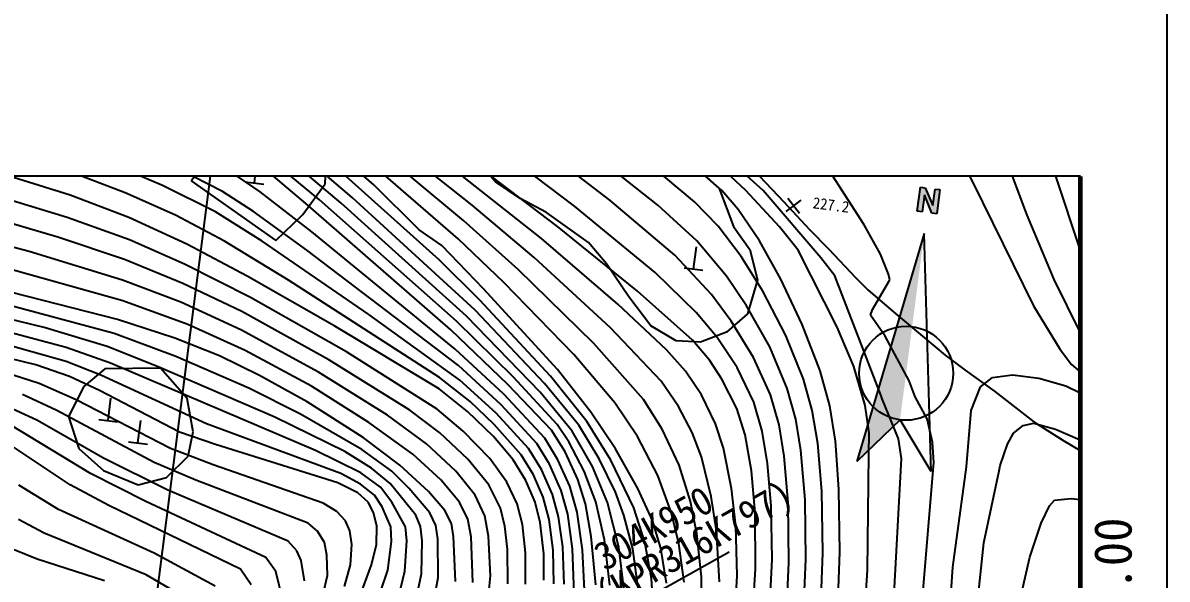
# Model space of a CAD drawing. Header units: millimetres. Extents: x 6886 to 7682, y 1103 to 1807.
# Drawn here: x 7560.2 to 7681.9, y 1506.3 to 1565.5 of the extents above; entities that cross this region are included whole.
import ezdxf
from ezdxf.enums import TextEntityAlignment as Align
from ezdxf.xclip import XClip

# ---------------------------------------------------------------- set-up
doc = ezdxf.new("R2010")
doc.units = ezdxf.units.MM
doc.header["$LTSCALE"] = 10
doc.header["$MEASUREMENT"] = 0
doc.header["$XCLIPFRAME"] = 2
doc.linetypes.add('A-CENTR01', pattern=[2, 1.25, -0.25, 0.25, -0.25])
doc.layers.add('TN-MACL', color=6, linetype='A-CENTR01')
doc.layers.add('TZ-BASE', color=253, linetype='Continuous')
doc.layers.add('TX-PAPR', color=2, linetype='Continuous', plot=False)
doc.styles.add('HANA', font='GulimChe.ttf')
doc.styles.get("Standard").update_dxf_attribs({"font": 'GulimChe.ttf'})

# ---------------------------------------------------------------- blocks, each defined once
blk = doc.blocks.new('JD-GFJ6DDFJGD34XDGH')
at = {"layer": 'TZ-BASE'}
for p, q in [((575.13, -176.97), (620.35, 175)), ((689.17, 84.52, 227), (694.3, 70.84, 227)), ((684.13, 82.88, 228), (688.55, 74.39, 228)), ((694.87, 82.49, 226), (700, 67.11, 226)), ((635.31, 71.93, 218), (623.98, 80.89, 218)), ((649.95, 72.45, 222), (639.43, 80.54, 222)), ((646.19, 71.81, 221), (636.56, 79.14, 221)), ((655.07, 71.91, 223), (645.06, 79.84, 223)), ((608.69, 78.3, 210.74), (605.43, 74.51, 210.74)), ((634.44, 70.26, 217), (623.85, 79.04, 217)), ((666.28, 73.47, 227), (660.74, 78.4, 227)), ((602.39, 74.03, 207), (595.2, 77.01, 207)), ((622.57, 72.73, 213), (617.33, 77.18, 213)), ((624.85, 74.07, 215), (620.6, 77.77, 215)), ((633.83, 68.35, 216), (623.35, 77.43, 216)), ((644.39, 69.66, 220), (634.52, 77.15, 220)), ((637.82, 74.41, 224.63), (635.47, 76.9, 224.63)), ((658.96, 72.26, 224), (652.82, 77.41, 224)), ((661.89, 73.48, 225), (657.02, 77.74, 225)), ((657.15, 77.82, 224.63), (661.6, 73.69, 224.63)), ((664.43, 73.49, 226), (660.82, 76.81, 226)), ((598.4, 73.25, 206), (592.56, 75.46, 206)), ((608.75, 73.37, 208), (603.59, 76.01, 208)), ((612.16, 74.27, 209.64), (612.46, 76.65, 209.64)), ((619.09, 72.49, 211), (614.53, 76.25, 211)), ((621.38, 72.14, 212), (616.31, 76.42, 212)), ((619.7, 74.2, 210.74), (619.81, 76.66, 210.74)), ((642.71, 68.36, 219), (632.46, 76.46, 219)), ((592.56, 73, 205), (586.55, 74.88, 205)), ((605.43, 74.51, 210.74), (614.45, 68.15, 210.74)), ((612.77, 73.34, 209), (609.77, 75.37, 209)), ((611.17, 74.4, 209.64), (613.15, 74.14, 209.64)), ((617.64, 72.11, 210), (614.04, 75.11, 210)), ((631.8, 66.09, 214), (621.71, 75.15, 214)), ((640.44, 72.63, 224.63), (637.82, 74.41, 224.63)), ((665.6, 75.3, 232.64), (668.46, 72.28, 232.64)), ((677.01, 69.83, 228), (673.51, 75.25, 228)), ((688.55, 74.39, 228), (695.03, 61.2, 228)), ((603.76, 70.84, 206), (598.4, 73.25, 206)), ((608.01, 71.21, 207), (602.39, 74.03, 207)), ((612.05, 71.24, 208), (608.75, 73.37, 208)), ((618.27, 69.08, 209), (612.77, 73.34, 209)), ((617.32, 70.94, 210.74), (619.7, 74.2, 210.74)), ((629.67, 69.31, 215), (624.85, 74.07, 215)), ((661.6, 73.69, 224.63), (663.11, 69.64, 224.63)), ((663.61, 71.47, 225), (661.89, 73.48, 225)), ((668, 69.62, 226), (664.43, 73.49, 226)), ((672.4, 66.31, 227), (666.28, 73.47, 227)), ((682.66, 71.28), (682.99, 73.84)), ((682.99, 73.84), (683.52, 73.78)), ((683.42, 73.02), (683.18, 71.22)), ((684.2, 71.08), (683.42, 73.02)), ((683.52, 73.78), (684.32, 71.87)), ((684.32, 71.87), (684.55, 73.64)), ((684.55, 73.64), (685.08, 73.57)), ((685.08, 73.57), (684.74, 71.01)), ((592.26, 70.6, 204), (585.97, 72.53, 204)), ((598.8, 70.62, 205), (592.56, 73, 205)), ((633.05, 58.65, 210), (617.64, 72.11, 210)), ((633.67, 59.57, 211), (619.09, 72.49, 211)), ((634.71, 60.11, 212), (621.38, 72.14, 212)), ((635.64, 60.74, 213), (622.57, 72.73, 213)), ((641.91, 66.34, 218), (635.31, 71.93, 218)), ((643.22, 71.15, 224.63), (640.44, 72.63, 224.63)), ((654.79, 64.77, 221), (646.19, 71.81, 221)), ((656.86, 66.62, 222), (649.95, 72.45, 222)), ((659.21, 68.14, 223), (655.07, 71.91, 223)), ((661.5, 69.68, 224), (658.96, 72.26, 224)), ((668.46, 72.28, 232.64), (671.19, 69.34, 232.64)), ((668.73, 71.25, 227.25), (670.31, 72.47, 227.25)), ((668.91, 72.65, 227.25), (670.13, 71.07, 227.25)), ((598.86, 68.22, 204), (592.26, 70.6, 204)), ((604.96, 67.76, 205), (598.8, 70.62, 205)), ((608.99, 68.08, 206), (603.76, 70.84, 206)), ((612.99, 68.08, 207), (608.01, 71.21, 207)), ((617.72, 67.14, 208), (612.05, 71.24, 208)), ((614.45, 68.15, 210.74), (617.32, 70.94, 210.74)), ((647.69, 67.94, 224.63), (643.22, 71.15, 224.63)), ((665.88, 68.12, 225), (663.61, 71.47, 225)), ((683.18, 71.22), (682.66, 71.28)), ((684.74, 71.01), (684.2, 71.08)), ((694.3, 70.84, 227), (697.18, 64.02, 227)), ((591.24, 68.52, 203), (584.83, 70.38, 203)), ((640.23, 65.08, 217), (634.44, 70.26, 217)), ((652.91, 62.77, 220), (644.39, 69.66, 220)), ((663.95, 66.46, 224), (661.5, 69.68, 224)), ((663.11, 69.64, 224.63), (664.85, 67.21, 224.63)), ((669.99, 67.13, 226), (668, 69.62, 226)), ((678.74, 66.71, 228), (677.01, 69.83, 228)), ((597.6, 59.77, 200), (561.71, 68.9, 200)), ((588.21, 66.99, 202), (582.13, 68.59, 202)), ((598.33, 66.15, 203), (591.24, 68.52, 203)), ((604.73, 65.66, 204), (598.86, 68.22, 204)), ((633.51, 56.62, 209), (618.27, 69.08, 209)), ((632.08, 67.64, 215), (629.67, 69.31, 215)), ((638.7, 63.7, 216), (633.83, 68.35, 216)), ((650.83, 61.39, 219), (642.71, 68.36, 219)), ((671.19, 69.34, 232.64), (673.25, 67.25, 232.64)), ((683.41, 68.91), (676.22, 44.64)), ((684.15, 43.61), (683.41, 68.91)), ((598.14, 63.96, 202), (588.21, 66.99, 202)), ((611.39, 64.36, 205), (604.96, 67.76, 205)), ((615.79, 63.96, 206), (608.99, 68.08, 206)), ((624.34, 60.3, 207), (612.99, 68.08, 207)), ((633.86, 54.85, 208), (617.72, 67.14, 208)), ((636.54, 63.03, 215), (632.08, 67.64, 215)), ((649.61, 65.68, 224.63), (647.69, 67.94, 224.63)), ((658.86, 65.11, 223.23), (659.17, 67.49, 223.23)), ((662.39, 64.37, 223), (659.21, 68.14, 223)), ((664.85, 67.21, 224.63), (665.67, 63.99, 224.63)), ((668.15, 64.06, 225), (665.88, 68.12, 225)), ((674.15, 58.95, 226), (669.99, 67.13, 226)), ((673.25, 67.25, 232.64), (676.12, 64.19, 232.64)), ((604.56, 63.6, 203), (598.33, 66.15, 203)), ((636.13, 61.83, 214), (631.8, 66.09, 214)), ((650.02, 58.87, 218), (641.91, 66.34, 218)), ((660.77, 62.42, 222), (656.86, 66.62, 222)), ((666.24, 62.76, 224), (663.95, 66.46, 224)), ((673.9, 64.41, 227), (672.4, 66.31, 227)), ((679.62, 64.58, 228), (678.74, 66.71, 228)), ((598.15, 61.74, 201), (584.96, 65.43, 201)), ((611.76, 62.11, 204), (604.73, 65.66, 204)), ((648.26, 57.22, 217), (640.23, 65.08, 217)), ((651.98, 62.18, 224.63), (649.61, 65.68, 224.63)), ((659.15, 60.5, 221), (654.79, 64.77, 221)), ((657.87, 65.24, 223.23), (659.86, 64.99, 223.23)), ((679.73, 63.99, 228), (679.62, 64.58, 228)), ((604.34, 61.59, 202), (598.14, 63.96, 202)), ((610.81, 60.61, 203), (604.56, 63.6, 203)), ((620.7, 59.05, 205), (611.39, 64.36, 205)), ((631.86, 53.6, 206), (615.79, 63.96, 206)), ((646.12, 56.02, 216), (638.7, 63.7, 216)), ((664.51, 61.21, 223), (662.39, 64.37, 223)), ((665.67, 63.99, 224.63), (664.62, 60.38, 224.63)), ((670.41, 59.24, 225), (668.15, 64.06, 225)), ((678.83, 51.65, 227), (673.9, 64.41, 227)), ((676.12, 64.19, 232.64), (677.39, 62.9, 232.64)), ((677.9, 60.83, 228), (679.73, 63.99, 228)), ((697.18, 64.02, 227), (700, 58.35, 227)), ((589.81, 58.9, 198), (573.54, 62.82, 198)), ((621.95, 56.32, 204), (611.76, 62.11, 204)), ((644.39, 54.43, 215), (636.54, 63.03, 215)), ((654.32, 59.09, 224.63), (651.98, 62.18, 224.63)), ((658.75, 57.55, 220), (652.91, 62.77, 220)), ((662.88, 59.58, 222), (660.77, 62.42, 222)), ((668.67, 58.06, 224), (666.24, 62.76, 224)), ((677.39, 62.9, 232.64), (680.42, 60.32, 232.64)), ((597.25, 58.26, 199), (584.39, 61.7, 199)), ((605.06, 59.23, 201), (598.15, 61.74, 201)), ((610.71, 58.67, 202), (604.34, 61.59, 202)), ((643.65, 53.72, 214), (636.13, 61.83, 214)), ((655.98, 56.54, 219), (650.83, 61.39, 219)), ((666.97, 56.86, 223), (664.51, 61.21, 223)), ((695.03, 61.2, 228), (697.86, 56.58, 228)), ((603.68, 57.79, 200), (597.6, 59.77, 200)), ((620.09, 55.47, 203), (610.81, 60.61, 203)), ((634, 53.31, 207), (624.34, 60.3, 207)), ((642.56, 52.03, 212), (634.71, 60.11, 212)), ((643.02, 52.97, 213), (635.64, 60.74, 213)), ((661.38, 57.84, 221), (659.15, 60.5, 221)), ((664.62, 60.38, 224.63), (662.37, 58.43, 224.63)), ((677.69, 60.23, 228), (677.9, 60.83, 228)), ((679.25, 58, 228), (677.69, 60.23, 228)), ((680.42, 60.32, 232.64), (683.42, 57.81, 232.64)), ((592.13, 56.79, 197), (583.7, 59.01, 197)), ((596.51, 56.9, 198), (589.81, 58.9, 198)), ((611.19, 56.46, 201), (605.06, 59.23, 201)), ((618.98, 54.17, 202), (610.71, 58.67, 202)), ((631.8, 52.38, 205), (620.7, 59.05, 205)), ((639.11, 52.84, 210), (633.05, 58.65, 210)), ((639.71, 53.61, 211), (633.67, 59.57, 211)), ((655.44, 53.19, 218), (650.02, 58.87, 218)), ((657.02, 57.48, 224.63), (654.32, 59.09, 224.63)), ((662.37, 58.43, 224.63), (659.59, 57.36, 224.63)), ((665.25, 55.72, 222), (662.88, 59.58, 222)), ((672.33, 54.31, 225), (670.41, 59.24, 225)), ((675.93, 54.75, 226), (674.15, 58.95, 226)), ((603.79, 55.83, 199), (597.25, 58.26, 199)), ((608.43, 55.88, 200), (603.68, 57.79, 200)), ((653.54, 51.24, 217), (648.26, 57.22, 217)), ((659.59, 57.36, 224.63), (657.02, 57.48, 224.63)), ((660.57, 55.45, 220), (658.75, 57.55, 220)), ((663.5, 54.66, 221), (661.38, 57.84, 221)), ((670.55, 53.4, 224), (668.67, 58.06, 224)), ((681.8, 53.25, 228), (679.25, 58, 228)), ((683.42, 57.81, 232.64), (685.63, 55.97, 232.64)), ((588.91, 54.93, 195), (581.49, 56.75, 195)), ((592.13, 55.3, 196), (585.96, 57.04, 196)), ((596.84, 55.1, 197), (592.13, 56.79, 197)), ((601.93, 54.74, 198), (596.51, 56.9, 198)), ((618.22, 52.66, 201), (611.19, 56.46, 201)), ((631.61, 50.24, 204), (621.95, 56.32, 204)), ((638.69, 51.82, 209), (633.51, 56.62, 209)), ((650.48, 50.9, 216), (646.12, 56.02, 216)), ((658.01, 54.26, 219), (655.98, 56.54, 219)), ((668.84, 52.42, 223), (666.97, 56.86, 223)), ((697.86, 56.58, 228), (699.07, 54.99, 228)), ((589.26, 52.96, 194), (581.01, 55.54, 194)), ((592.5, 53.71, 195), (588.91, 54.93, 195)), ((595.82, 53.85, 196), (592.13, 55.3, 196)), ((618.67, 45.84, 197), (596.84, 55.1, 197)), ((611.57, 52.46, 199), (603.79, 55.83, 199)), ((612.7, 53.81, 200), (608.43, 55.88, 200)), ((628.7, 50.1, 203), (620.09, 55.47, 203)), ((638.4, 50.69, 208), (633.86, 54.85, 208)), ((661.89, 53.41, 220), (660.57, 55.45, 220)), ((667.04, 51.75, 222), (665.25, 55.72, 222)), ((685.63, 55.97, 232.64), (687.76, 54.38, 232.64)), ((699.07, 54.99, 228), (700, 54.19, 228)), ((595.67, 52.22, 195), (592.5, 53.71, 195)), ((596.25, 54.53, 197.88), (594.03, 52.62, 197.88)), ((607.05, 48.67, 196), (595.82, 53.85, 196)), ((602.18, 54.57, 197.88), (596.25, 54.53, 197.88)), ((614.34, 49.38, 198), (601.93, 54.74, 198)), ((605, 51.34, 197.88), (602.18, 54.57, 197.88)), ((617.76, 51, 200), (612.7, 53.81, 200)), ((626.3, 49.59, 202), (618.98, 54.17, 202)), ((635.12, 51.03, 206), (631.86, 53.6, 206)), ((644.36, 48.59, 211), (639.71, 53.61, 211)), ((647.51, 48.9, 214), (643.65, 53.72, 214)), ((647.95, 49.91, 215), (644.39, 54.43, 215)), ((659.7, 51.74, 219), (658.01, 54.26, 219)), ((665.27, 50.96, 221), (663.5, 54.66, 221)), ((673.36, 50.59, 225), (672.33, 54.31, 225)), ((677.13, 50.62, 226), (675.93, 54.75, 226)), ((687.76, 54.38, 232.64), (690.9, 52.09, 232.64)), ((689.4, 52.59, 229), (690.68, 53.58, 229)), ((690.68, 53.58, 229), (692.78, 53.88, 229)), ((692.78, 53.88, 229), (695.59, 53.52, 229)), ((589.03, 49.05, 192), (580.63, 52.91, 192)), ((593.21, 51.21, 194), (589.26, 52.96, 194)), ((594.03, 52.62, 197.88), (592.4, 49.45, 197.88)), ((617.06, 49.69, 199), (611.57, 52.46, 199)), ((624.34, 48.8, 201), (618.22, 52.66, 201)), ((634.83, 49.99, 205), (631.8, 52.38, 205)), ((637.89, 49.79, 207), (634, 53.31, 207)), ((643.75, 47.98, 210), (639.11, 52.84, 210)), ((646.67, 48.51, 213), (643.02, 52.97, 213)), ((657.28, 50.52, 218), (655.44, 53.19, 218)), ((663.48, 50.3, 220), (661.89, 53.41, 220)), ((669.76, 49.17, 223), (668.84, 52.42, 223)), ((671.49, 50.07, 224), (670.55, 53.4, 224)), ((682.45, 51.52, 228), (681.8, 53.25, 228)), ((688.4, 50.09, 229), (689.4, 52.59, 229)), ((695.59, 53.52, 229), (698.46, 52.69, 229)), ((698.46, 52.69, 229), (700, 51.97, 229)), ((591.13, 50.09, 193), (587.5, 51.79, 193)), ((603.24, 46.04, 194), (593.21, 51.21, 194)), ((604.19, 47.79, 195), (595.67, 52.22, 195)), ((596.59, 49.02, 194.53), (596.9, 51.4, 194.53)), ((605.63, 47.8, 197.88), (605, 51.34, 197.88)), ((643.05, 47.13, 209), (638.69, 51.82, 209)), ((645.97, 47.9, 212), (642.56, 52.03, 212)), ((655.54, 48.1, 217), (653.54, 51.24, 217)), ((661.21, 48.68, 219), (659.7, 51.74, 219)), ((667.96, 48.57, 222), (667.04, 51.75, 222)), ((678.93, 51.31, 227), (678.83, 51.65, 227)), ((680.68, 47.08, 227), (678.93, 51.31, 227)), ((683.7, 49.21, 228), (682.45, 51.52, 228)), ((690.9, 52.09, 232.64), (695.07, 48.89, 232.64)), ((601.49, 44.56, 193), (591.13, 50.09, 193)), ((623.72, 47.22, 200), (617.76, 51, 200)), ((631.89, 47.69, 203), (628.7, 50.1, 203)), ((634.38, 47.9, 204), (631.61, 50.24, 204)), ((637.6, 47.32, 205), (634.83, 49.99, 205)), ((637.67, 48.6, 206), (635.12, 51.03, 206)), ((642.19, 46.57, 208), (638.4, 50.69, 208)), ((650.55, 46, 215), (647.95, 49.91, 215)), ((652.91, 47.3, 216), (650.48, 50.9, 216)), ((658.73, 47.74, 218), (657.28, 50.52, 218)), ((664.35, 47.51, 220), (663.48, 50.3, 220)), ((666.17, 47.89, 221), (665.27, 50.96, 221)), ((672.08, 46.56, 224), (671.49, 50.07, 224)), ((673.97, 46.82, 225), (673.36, 50.59, 225)), ((677.56, 47.71, 226), (677.13, 50.62, 226)), ((687.9, 44.1, 229), (688.4, 50.09, 229)), ((596.09, 45, 192), (589.03, 49.05, 192)), ((592.4, 49.45, 197.88), (593.49, 46.04, 197.88)), ((595.6, 49.14, 194.53), (597.59, 48.89, 194.53)), ((599.77, 46.63, 194.51), (600.08, 49.01, 194.51)), ((621.78, 45.71, 198), (614.34, 49.38, 198)), ((623.6, 45.93, 199), (617.06, 49.69, 199)), ((629.01, 45.42, 201), (624.34, 48.8, 201)), ((630.45, 46.55, 202), (626.3, 49.59, 202)), ((641.3, 46.05, 207), (637.89, 49.79, 207)), ((650.07, 44.79, 214), (647.51, 48.9, 214)), ((670.29, 45.87, 223), (669.76, 49.17, 223)), ((680.83, 49.08), (676.22, 44.64)), ((684.15, 43.61), (680.83, 49.08)), ((684.3, 46.73, 228), (683.7, 49.21, 228)), ((693.94, 48.5, 230), (695.07, 48.74, 230)), ((695.07, 48.89, 232.64), (698.26, 46.84, 232.64)), ((695.07, 48.74, 230), (697.37, 48.11, 230)), ((592.55, 42.16, 190), (583.46, 48.24, 190)), ((594.72, 43.39, 191), (586.25, 48.51, 191)), ((608.03, 46.45, 195), (604.19, 47.79, 195)), ((605.1, 45.24, 197.88), (605.63, 47.8, 197.88)), ((621.36, 43.39, 196), (607.05, 48.67, 196)), ((634.86, 44.91, 203), (631.89, 47.69, 203)), ((637.19, 44.98, 204), (634.38, 47.9, 204)), ((640.53, 45.36, 206), (637.67, 48.6, 206)), ((645.2, 45.67, 210), (643.75, 47.98, 210)), ((645.6, 46.75, 211), (644.36, 48.59, 211)), ((648.12, 44.14, 212), (645.97, 47.9, 212)), ((648.84, 44.95, 213), (646.67, 48.51, 213)), ((657.35, 44.28, 217), (655.54, 48.1, 217)), ((659.71, 45.15, 218), (658.73, 47.74, 218)), ((662.05, 46.07, 219), (661.21, 48.68, 219)), ((665.02, 43.66, 220), (664.35, 47.51, 220)), ((666.74, 44.46, 221), (666.17, 47.89, 221)), ((668.51, 45.22, 222), (667.96, 48.57, 222)), ((677.5, 45.43, 226), (677.56, 47.71, 226)), ((692.27, 46.51, 230), (692.91, 47.67, 230)), ((692.91, 47.67, 230), (693.94, 48.5, 230)), ((697.37, 48.11, 230), (700, 46.96, 230)), ((598.78, 46.76, 194.51), (600.77, 46.51, 194.51)), ((621.02, 42.37, 195), (608.03, 46.45, 195)), ((627.64, 44.25, 200), (623.72, 47.22, 200)), ((633.59, 43.63, 202), (630.45, 46.55, 202)), ((639.67, 44.82, 205), (637.6, 47.32, 205)), ((643.53, 44.39, 208), (642.19, 46.57, 208)), ((644.44, 44.85, 209), (643.05, 47.13, 209)), ((647.25, 43.62, 211), (645.6, 46.75, 211)), ((655.06, 43.17, 216), (652.91, 47.3, 216)), ((672.5, 41.5, 224), (672.08, 46.56, 224)), ((674.04, 45.87, 225), (673.97, 46.82, 225)), ((680.97, 44.99, 227), (680.68, 47.08, 227)), ((684.44, 44.54, 228), (684.3, 46.73, 228)), ((691.49, 44.23, 230), (692.27, 46.51, 230)), ((698.26, 46.84, 232.64), (700, 45.83, 232.64)), ((593.49, 46.04, 197.88), (596.12, 43.69, 197.88)), ((602.81, 42.97, 197.88), (605.1, 45.24, 197.88)), ((607.77, 44.29, 194), (603.24, 46.04, 194)), ((623.48, 43.45, 197), (618.67, 45.84, 197)), ((624.62, 43.95, 198), (621.78, 45.71, 198)), ((626.76, 43.62, 199), (623.6, 45.93, 199)), ((631.98, 42.71, 201), (629.01, 45.42, 201)), ((641.84, 43.23, 206), (640.53, 45.36, 206)), ((642.68, 43.82, 207), (641.3, 46.05, 207)), ((646.57, 42.74, 210), (645.2, 45.67, 210)), ((652.95, 41.77, 215), (650.55, 46, 215)), ((660.75, 40.94, 218), (659.71, 45.15, 218)), ((662.92, 41.78, 219), (662.05, 46.07, 219)), ((668.93, 40.3, 222), (668.51, 45.22, 222)), ((670.73, 40.58, 223), (670.29, 45.87, 223)), ((674.33, 41.67, 225), (674.04, 45.87, 225)), ((677.37, 33.11, 226), (677.5, 45.43, 226)), ((602.96, 41.61, 192), (596.09, 45, 192)), ((605.94, 42.67, 193), (601.49, 44.56, 193)), ((619.48, 40.21, 194), (607.77, 44.29, 194)), ((626.59, 42.31, 198), (624.62, 43.95, 198)), ((630.68, 41.48, 200), (627.64, 44.25, 200)), ((637.08, 42.16, 203), (634.86, 44.91, 203)), ((639.01, 42.45, 204), (637.19, 44.98, 204)), ((641.03, 42.62, 205), (639.67, 44.82, 205)), ((643.87, 41.13, 207), (642.68, 43.82, 207)), ((644.79, 41.58, 208), (643.53, 44.39, 208)), ((645.72, 42.02, 209), (644.44, 44.85, 209)), ((649.73, 40.28, 212), (648.12, 44.14, 212)), ((650.55, 41.41, 213), (648.84, 44.95, 213)), ((652.5, 39.74, 214), (650.07, 44.79, 214)), ((658.53, 40.41, 217), (657.35, 44.28, 217)), ((667.14, 39.95, 221), (666.74, 44.46, 221)), ((679.42, 15.27, 227), (680.97, 44.99, 227)), ((683.01, 27.82, 228), (684.44, 44.54, 228)), ((686.44, 33.42, 229), (687.9, 44.1, 229)), ((691.37, 43.66, 230), (691.49, 44.23, 230)), ((600.6, 40.39, 191), (594.72, 43.39, 191)), ((596.12, 43.69, 197.88), (599.81, 42.16, 197.88)), ((599.81, 42.16, 197.88), (602.81, 42.97, 197.88)), ((617.88, 38.1, 193), (605.94, 42.67, 193)), ((623.45, 42.25, 196), (621.36, 43.39, 196)), ((625.56, 41.91, 197), (623.48, 43.45, 197)), ((628.6, 41.82, 199), (626.76, 43.62, 199)), ((633.98, 40.34, 201), (631.98, 42.71, 201)), ((635.63, 41.07, 202), (633.59, 43.63, 202)), ((642.01, 40.34, 205), (641.03, 42.62, 205)), ((642.89, 40.85, 206), (641.84, 43.23, 206)), ((647.38, 40.16, 210), (646.57, 42.74, 210)), ((648.49, 40.35, 211), (647.25, 43.62, 211)), ((656.5, 39.27, 216), (655.06, 43.17, 216)), ((665.41, 39.18, 220), (665.02, 43.66, 220)), ((689.75, 35.99, 230), (691.37, 43.66, 230)), ((591.32, 39.56, 189), (587.09, 42.14, 189)), ((596.69, 39.98, 190), (592.55, 42.16, 190)), ((615.76, 36.19, 192), (602.96, 41.61, 192)), ((623.16, 41.32, 195), (621.02, 42.37, 195)), ((624.92, 41.08, 196), (623.45, 42.25, 196)), ((626.78, 40.34, 197), (625.56, 41.91, 197)), ((629.32, 38.96, 198), (626.59, 42.31, 198)), ((630.83, 39.2, 199), (628.6, 41.82, 199)), ((632.43, 39.46, 200), (630.68, 41.48, 200)), ((638.33, 39.68, 203), (637.08, 42.16, 203)), ((640.09, 40.17, 204), (639.01, 42.45, 204)), ((645.49, 39.07, 208), (644.79, 41.58, 208)), ((646.49, 39.28, 209), (645.72, 42.02, 209)), ((651.45, 38.93, 213), (650.55, 41.41, 213)), ((654.49, 38.38, 215), (652.95, 41.77, 215)), ((663.35, 37.8, 219), (662.92, 41.78, 219)), ((672.62, 34.95, 224), (672.5, 41.5, 224)), ((674.44, 35.02, 225), (674.33, 41.67, 225)), ((613.39, 34.45, 191), (600.6, 40.39, 191)), ((620.94, 39.33, 194), (619.48, 40.21, 194)), ((624.25, 40.33, 195), (623.16, 41.32, 195)), ((624.84, 39.22, 195), (624.25, 40.33, 195)), ((625.75, 39.84, 196), (624.92, 41.08, 196)), ((628.23, 37.72, 197), (626.78, 40.34, 197)), ((634.87, 38.53, 201), (633.98, 40.34, 201)), ((636.67, 38.88, 202), (635.63, 41.07, 202)), ((640.68, 37.94, 204), (640.09, 40.17, 204)), ((642.57, 38.15, 205), (642.01, 40.34, 205)), ((643.52, 38.48, 206), (642.89, 40.85, 206)), ((644.51, 38.77, 207), (643.87, 41.13, 207)), ((649.38, 36.33, 211), (648.49, 40.35, 211)), ((650.92, 35.55, 212), (649.73, 40.28, 212)), ((659.23, 37, 217), (658.53, 40.41, 217)), ((661.3, 37.27, 218), (660.75, 40.94, 218)), ((669.02, 33.86, 222), (668.93, 40.3, 222)), ((670.82, 34.23, 223), (670.73, 40.58, 223)), ((696.74, 39.93, 231), (697.26, 40.53, 231)), ((697.26, 40.53, 231), (699.05, 40.72, 231)), ((699.05, 40.72, 231), (700, 40.6, 231)), ((601.51, 34.91, 189), (591.32, 39.56, 189)), ((610.67, 33.19, 190), (596.69, 39.98, 190)), ((621.84, 38.34, 194), (620.94, 39.33, 194)), ((625.18, 37.79, 195), (624.84, 39.22, 195)), ((626.66, 37.72, 196), (625.75, 39.84, 196)), ((629.84, 37.74, 198), (629.32, 38.96, 198)), ((631.45, 37.86, 199), (630.83, 39.2, 199)), ((633.12, 38.05, 200), (632.43, 39.46, 200)), ((638.81, 37.76, 203), (638.33, 39.68, 203)), ((646.01, 35.36, 208), (645.49, 39.07, 208)), ((647.07, 35.26, 209), (646.49, 39.28, 209)), ((647.98, 36.68, 210), (647.38, 40.16, 210)), ((653.7, 36.08, 214), (652.5, 39.74, 214)), ((657.32, 35.93, 216), (656.5, 39.27, 216)), ((665.46, 33.19, 220), (665.41, 39.18, 220)), ((667.24, 34.27, 221), (667.14, 39.95, 221)), ((695.85, 38.09, 231), (696.74, 39.93, 231)), ((589.81, 37.05, 188), (587.07, 38.5, 188)), ((618.87, 37.24, 193), (617.88, 38.1, 193)), ((622.3, 37.28, 194), (621.84, 38.34, 194)), ((625.15, 35.82, 195), (625.18, 37.79, 195)), ((630.02, 36.2, 198), (629.84, 37.74, 198)), ((631.66, 36.43, 199), (631.45, 37.86, 199)), ((633.34, 36.68, 200), (633.12, 38.05, 200)), ((635.2, 36.65, 201), (634.87, 38.53, 201)), ((637.07, 36.72, 202), (636.67, 38.88, 202)), ((639.07, 35.32, 203), (638.81, 37.76, 203)), ((640.99, 34.93, 204), (640.68, 37.94, 204)), ((642.96, 34.84, 205), (642.57, 38.15, 205)), ((643.94, 35.21, 206), (643.52, 38.48, 206)), ((644.95, 35.57, 207), (644.51, 38.77, 207)), ((652.4, 35.38, 213), (651.45, 38.93, 213)), ((655.39, 35.42, 215), (654.49, 38.38, 215)), ((663.52, 32.52, 219), (663.35, 37.8, 219)), ((694.63, 34.48, 231), (695.85, 38.09, 231)), ((600.63, 32.6, 188), (589.81, 37.05, 188)), ((619.62, 36.04, 193), (618.87, 37.24, 193)), ((622.51, 35.81, 194), (622.3, 37.28, 194)), ((626.75, 36.14, 196), (626.66, 37.72, 196)), ((628.38, 36.22, 197), (628.23, 37.72, 197)), ((633.55, 31.88, 200), (633.34, 36.68, 200)), ((635.39, 31.79, 201), (635.2, 36.65, 201)), ((637.28, 32.51, 202), (637.07, 36.72, 202)), ((648.47, 31.53, 210), (647.98, 36.68, 210)), ((659.73, 32.38, 217), (659.23, 37, 217)), ((661.62, 31.86, 218), (661.3, 37.27, 218)), ((616.68, 35.14, 192), (615.76, 36.19, 192)), ((619.87, 34.71, 193), (619.62, 36.04, 193)), ((622.37, 33.65, 194), (622.51, 35.81, 194)), ((624.62, 33.65, 195), (625.15, 35.82, 195)), ((626.34, 33.1, 196), (626.75, 36.14, 196)), ((628.15, 32.98, 197), (628.38, 36.22, 197)), ((629.93, 32.71, 198), (630.02, 36.2, 198)), ((631.69, 32.32, 199), (631.66, 36.43, 199)), ((639.12, 31.66, 203), (639.07, 35.32, 203)), ((645.12, 31.62, 207), (644.95, 35.57, 207)), ((646.18, 30.65, 208), (646.01, 35.36, 208)), ((649.96, 31.49, 211), (649.38, 36.33, 211)), ((651.47, 31.23, 212), (650.92, 35.55, 212)), ((652.98, 31.17, 213), (652.4, 35.38, 213)), ((654.4, 32.21, 214), (653.7, 36.08, 214)), ((656, 31.72, 215), (655.39, 35.42, 215)), ((657.86, 31.83, 216), (657.32, 35.93, 216)), ((688.92, 28.32, 230), (689.75, 35.99, 230)), ((589.05, 34.25, 187), (586.61, 35.27, 187)), ((596.23, 31.95, 187), (589.05, 34.25, 187)), ((607.98, 31.4, 189), (601.51, 34.91, 189)), ((614.43, 32.94, 191), (613.39, 34.45, 191)), ((617.12, 34.14, 192), (616.68, 35.14, 192)), ((617.48, 31.96, 192), (617.12, 34.14, 192)), ((619.92, 32.54, 193), (619.87, 34.71, 193)), ((640.99, 31.62, 204), (640.99, 34.93, 204)), ((642.96, 32.05, 205), (642.96, 34.84, 205)), ((644.01, 31.63, 206), (643.94, 35.21, 206)), ((647.29, 30.25, 209), (647.07, 35.26, 209)), ((666.94, 28.44, 221), (667.24, 34.27, 221)), ((670.51, 27.74, 223), (670.82, 34.23, 223)), ((672.33, 27.83, 224), (672.62, 34.95, 224)), ((674.18, 28.25, 225), (674.44, 35.02, 225)), ((693.75, 30.6, 231), (694.63, 34.48, 231)), ((611.8, 31.54, 190), (610.67, 33.19, 190)), ((615.17, 29.89, 191), (614.43, 32.94, 191)), ((621.75, 31.37, 194), (622.37, 33.65, 194)), ((623.37, 30.28, 195), (624.62, 33.65, 195)), ((625.61, 30.89, 196), (626.34, 33.1, 196)), ((627.72, 31.23, 197), (628.15, 32.98, 197)), ((665.11, 28.08, 220), (665.46, 33.19, 220)), ((668.72, 27.99, 222), (669.02, 33.86, 222)), ((676.2, 13.86, 226), (677.37, 33.11, 226)), ((685.91, 25.71, 229), (686.44, 33.42, 229)), ((606.11, 29.4, 188), (600.63, 32.6, 188)), ((619.55, 30.87, 193), (619.92, 32.54, 193)), ((629.51, 30.67, 198), (629.93, 32.71, 198)), ((631.33, 30.2, 199), (631.69, 32.32, 199)), ((637.05, 30.36, 202), (637.28, 32.51, 202)), ((654.58, 29.24, 214), (654.4, 32.21, 214)), ((659.73, 28.07, 217), (659.73, 32.38, 217)), ((663.21, 26.93, 219), (663.52, 32.52, 219))]:
    blk.add_line(p, q, dxfattribs=at)
blk.add_circle((681.48, 54.04), 5, dxfattribs=at)
for points in [[(683.52, 73.78), (682.99, 73.84), (683.18, 71.22), (682.66, 71.28)], [(683.52, 73.78), (684.32, 71.87), (683.42, 73.02), (684.2, 71.08)], [(684.55, 73.64), (685.08, 73.57), (684.2, 71.08), (684.74, 71.01)], [(680.83, 49.08), (683.41, 68.91), (676.22, 44.64)]]:
    blk.add_solid(points, dxfattribs=at)
at = {"layer": 'TZ-BASE', "style": 'HANA'}
blk.add_text('227.2', height=1.2, rotation=352.6776, dxfattribs=at).set_placement((671.5, 71.6, 227.25))

msp = doc.modelspace()

# ---------------------------------------------------------------- linework, layer by layer
at = {"layer": 'TN-MACL', "const_width": 0.5}
msp.add_lwpolyline([(7672.65, 1549.18), (7672.65, 1399.18)], dxfattribs=at)
at = {"layer": 'TX-PAPR'}
msp.add_lwpolyline([(6885.89, 1103.05), (7681.89, 1103.05), (7681.89, 1619.05), (6885.89, 1619.05)], close=True, dxfattribs=at)
at = {"layer": 'TX-PAPR', "flags": 128}
msp.add_lwpolyline([(7672.65, 1549.18), (6972.65, 1549.18), (6972.65, 1399.18), (7672.65, 1399.18)], close=True, dxfattribs=at)
at = {"layer": 'TZ-BASE', "flags": 128}
msp.add_lwpolyline([(7622.65, 1486.43), (7622.65, 1502.13), (7635.31, 1509.21)], dxfattribs=at)

# ---------------------------------------------------------------- block references
at = {"layer": 'TZ-BASE'}
ref = msp.add_blockref('JD-GFJ6DDFJGD34XDGH', (6972.65, 1474.18), dxfattribs=at)
XClip(ref).set_block_clipping_path([(-0.0000000017, -75.0000000122), (700.0000000016, 75.0000000037)])

# ---------------------------------------------------------------- texts
at = {"layer": 'TN-MACL'}
msp.add_text('MATCH LINE 서기(현)305㎞000.00', height=4, rotation=90, dxfattribs=at).set_placement((7676.11, 1474.18), align=Align.MIDDLE_CENTER)
at = {"layer": 'TZ-BASE'}
for s, p in [('(KPR316K797)', (7622.14, 1502.99)), ('304K950', (7622.07, 1507.14))]:
    msp.add_text(s, height=3, rotation=29.2387, dxfattribs=at).set_placement(p)

doc.saveas('drawing.dxf')
